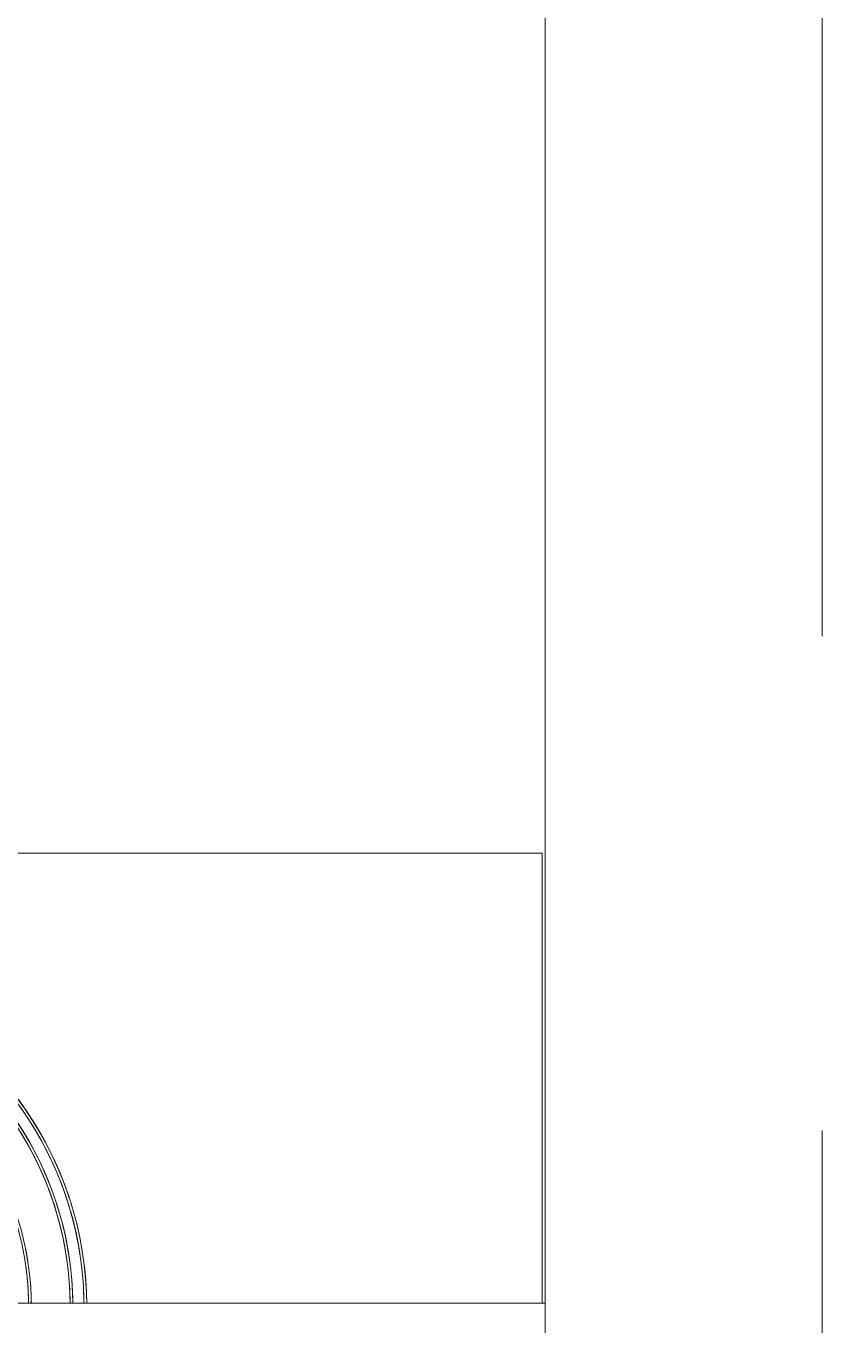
# Model space of a CAD drawing. Header units: millimetres. Extents: x -2100 to 124761, y -10432 to 93550.
# Drawn here: x 26275 to 26850, y 55184 to 56123 of the extents above; entities that cross this region are included whole.
import ezdxf

# ---------------------------------------------------------------- set-up
doc = ezdxf.new("R2010")
doc.units = ezdxf.units.MM
doc.linetypes.add('Centre', pattern=[31.75, 6.35, -4.7625, 15.875, -4.7625])
for name, color, linetype, lineweight in [('M-EQPM', 44, 'Continuous', 5), ('NET-THAY', 2, 'Continuous', 9), ('TRUC', 225, 'Continuous', 5)]:
    doc.layers.add(name, color=color, linetype=linetype, lineweight=lineweight)

# ---------------------------------------------------------------- blocks, each defined once
blk = doc.blocks.new('ALB-AC MAY LANH - Generic _Without Brackets_-1836009-MẶT ĐỨNG TRỤC A-Q')
at = {"layer": 'M-EQPM'}
for p, q in [((25777.83, 22525), (26647.83, 22525)), ((26647.83, 22525), (26647.83, 22200))]:
    blk.add_line(p, q, dxfattribs=at)
at = {"layer": 'M-EQPM', "flags": 128}
for points in [[(26318.78, 22200), (26318.63, 22207.54), (26318.03, 22217.56), (26317.02, 22227.55), (26315.62, 22237.49), (26313.83, 22247.37), (26311.63, 22257.16), (26309.05, 22266.87), (26306.09, 22276.46), (26302.74, 22285.92), (26299.01, 22295.24), (26294.92, 22304.41), (26290.46, 22313.41), (26285.65, 22322.22), (26280.49, 22330.83), (26274.99, 22339.23), (26269.15, 22347.4)], [(26318.78, 22200), (26318.63, 22207.54), (26318.03, 22217.56), (26317.02, 22227.55), (26315.62, 22237.49), (26313.83, 22247.37), (26311.63, 22257.16), (26309.05, 22266.87), (26306.09, 22276.46), (26302.74, 22285.92), (26299.01, 22295.24), (26294.92, 22304.41), (26290.46, 22313.41), (26285.65, 22322.22), (26280.49, 22330.83), (26274.99, 22339.23), (26269.15, 22347.4)], [(26318.78, 22200), (26318.63, 22207.54), (26318.03, 22217.56), (26317.02, 22227.55), (26315.62, 22237.49), (26313.83, 22247.37), (26311.63, 22257.16), (26309.05, 22266.87), (26306.09, 22276.46), (26302.74, 22285.92), (26299.01, 22295.24), (26294.92, 22304.41), (26290.46, 22313.41), (26285.65, 22322.22), (26280.49, 22330.83), (26274.99, 22339.23), (26269.15, 22347.4)], [(26318.78, 22200), (26318.63, 22207.54), (26318.03, 22217.56), (26317.02, 22227.55), (26315.62, 22237.49), (26313.83, 22247.37), (26311.63, 22257.16), (26309.05, 22266.87), (26306.09, 22276.46), (26302.74, 22285.92), (26299.01, 22295.24), (26294.92, 22304.41), (26290.46, 22313.41), (26285.65, 22322.22), (26280.49, 22330.83), (26274.99, 22339.23), (26269.15, 22347.4)], [(26318.78, 22200), (26318.63, 22207.54), (26318.03, 22217.56), (26317.02, 22227.55), (26315.62, 22237.49), (26313.83, 22247.37), (26311.63, 22257.16), (26309.05, 22266.87), (26306.09, 22276.46), (26302.74, 22285.92), (26299.01, 22295.24), (26294.92, 22304.41), (26290.46, 22313.41), (26285.65, 22322.22), (26280.49, 22330.83), (26274.99, 22339.23), (26269.15, 22347.4)], [(26318.78, 22200), (26318.63, 22207.54), (26318.03, 22217.56), (26317.02, 22227.55), (26315.62, 22237.49), (26313.83, 22247.37), (26311.63, 22257.16), (26309.05, 22266.87), (26306.09, 22276.46), (26302.74, 22285.92), (26299.01, 22295.24), (26294.92, 22304.41), (26290.46, 22313.41), (26285.65, 22322.22), (26280.49, 22330.83), (26274.99, 22339.23), (26269.15, 22347.4)], [(26318.78, 22200), (26318.63, 22207.54), (26318.03, 22217.56), (26317.02, 22227.55), (26315.62, 22237.49), (26313.83, 22247.37), (26311.63, 22257.16), (26309.05, 22266.87), (26306.09, 22276.46), (26302.74, 22285.92), (26299.01, 22295.24), (26294.92, 22304.41), (26290.46, 22313.41), (26285.65, 22322.22), (26280.49, 22330.83), (26274.99, 22339.23), (26269.15, 22347.4)], [(26318.78, 22200), (26318.63, 22207.54), (26318.03, 22217.56), (26317.02, 22227.55), (26315.62, 22237.49), (26313.83, 22247.37), (26311.63, 22257.16), (26309.05, 22266.87), (26306.09, 22276.46), (26302.74, 22285.92), (26299.01, 22295.24), (26294.92, 22304.41), (26290.46, 22313.41), (26285.65, 22322.22), (26280.49, 22330.83), (26274.99, 22339.23), (26269.15, 22347.4)], [(26270.25, 22342.5), (26275.89, 22334.29), (26281.19, 22325.86), (26286.16, 22317.22), (26290.77, 22308.4), (26295.03, 22299.39), (26298.92, 22290.23), (26302.44, 22280.91), (26305.59, 22271.46), (26308.36, 22261.9), (26310.74, 22252.23), (26312.73, 22242.47), (26314.34, 22232.64), (26315.54, 22222.75), (26316.36, 22212.83), (26316.77, 22202.88), (26316.8, 22200)], [(26308.78, 22200), (26308.64, 22207.14), (26308.06, 22216.76), (26307.1, 22226.35), (26305.75, 22235.9), (26304.02, 22245.38), (26301.92, 22254.79), (26299.44, 22264.1), (26296.59, 22273.31), (26293.38, 22282.4), (26289.8, 22291.35), (26285.87, 22300.15), (26281.59, 22308.79), (26276.97, 22317.25), (26272.02, 22325.52)], [(26272.62, 22320.7), (26277.39, 22312.42), (26281.82, 22303.94), (26285.9, 22295.3), (26289.64, 22286.5), (26293.02, 22277.56), (26296.04, 22268.49), (26298.7, 22259.31), (26300.98, 22250.03), (26302.9, 22240.66), (26304.44, 22231.23), (26305.6, 22221.74), (26306.38, 22212.21), (26306.77, 22202.66), (26306.8, 22200)], [(26278.78, 22200), (26278.66, 22205.94), (26278.15, 22214.36), (26277.31, 22222.76), (26276.13, 22231.12), (26274.62, 22239.42)], [(26274.74, 22226.99), (26275.75, 22218.7), (26276.43, 22210.36), (26276.78, 22202.01)], [(26270.25, 22342.5), (26275.89, 22334.29), (26281.19, 22325.86), (26286.16, 22317.22), (26290.77, 22308.4), (26295.03, 22299.39), (26298.92, 22290.23), (26302.44, 22280.91), (26305.59, 22271.46), (26308.36, 22261.9), (26310.74, 22252.23), (26312.73, 22242.47), (26314.34, 22232.64), (26315.54, 22222.75), (26316.36, 22212.83), (26316.77, 22202.88), (26316.8, 22200)], [(26270.25, 22342.5), (26275.89, 22334.29), (26281.19, 22325.86), (26286.16, 22317.22), (26290.77, 22308.4), (26295.03, 22299.39), (26298.92, 22290.23), (26302.44, 22280.91), (26305.59, 22271.46), (26308.36, 22261.9), (26310.74, 22252.23), (26312.73, 22242.47), (26314.34, 22232.64), (26315.54, 22222.75), (26316.36, 22212.83), (26316.77, 22202.88), (26316.8, 22200)], [(26270.25, 22342.5), (26275.89, 22334.29), (26281.19, 22325.86), (26286.16, 22317.22), (26290.77, 22308.4), (26295.03, 22299.39), (26298.92, 22290.23), (26302.44, 22280.91), (26305.59, 22271.46), (26308.36, 22261.9), (26310.74, 22252.23), (26312.73, 22242.47), (26314.34, 22232.64), (26315.54, 22222.75), (26316.36, 22212.83), (26316.77, 22202.88), (26316.8, 22200)], [(26270.25, 22342.5), (26275.89, 22334.29), (26281.19, 22325.86), (26286.16, 22317.22), (26290.77, 22308.4), (26295.03, 22299.39), (26298.92, 22290.23), (26302.44, 22280.91), (26305.59, 22271.46), (26308.36, 22261.9), (26310.74, 22252.23), (26312.73, 22242.47), (26314.34, 22232.64), (26315.54, 22222.75), (26316.36, 22212.83), (26316.77, 22202.88), (26316.8, 22200)], [(26270.25, 22342.5), (26275.89, 22334.29), (26281.19, 22325.86), (26286.16, 22317.22), (26290.77, 22308.4), (26295.03, 22299.39), (26298.92, 22290.23), (26302.44, 22280.91), (26305.59, 22271.46), (26308.36, 22261.9), (26310.74, 22252.23), (26312.73, 22242.47), (26314.34, 22232.64), (26315.54, 22222.75), (26316.36, 22212.83), (26316.77, 22202.88), (26316.8, 22200)], [(26270.25, 22342.5), (26275.89, 22334.29), (26281.19, 22325.86), (26286.16, 22317.22), (26290.77, 22308.4), (26295.03, 22299.39), (26298.92, 22290.23), (26302.44, 22280.91), (26305.59, 22271.46), (26308.36, 22261.9), (26310.74, 22252.23), (26312.73, 22242.47), (26314.34, 22232.64), (26315.54, 22222.75), (26316.36, 22212.83), (26316.77, 22202.88), (26316.8, 22200)], [(26270.25, 22342.5), (26275.89, 22334.29), (26281.19, 22325.86), (26286.16, 22317.22), (26290.77, 22308.4), (26295.03, 22299.39), (26298.92, 22290.23), (26302.44, 22280.91), (26305.59, 22271.46), (26308.36, 22261.9), (26310.74, 22252.23), (26312.73, 22242.47), (26314.34, 22232.64), (26315.54, 22222.75), (26316.36, 22212.83), (26316.77, 22202.88), (26316.8, 22200)]]:
    blk.add_lwpolyline(points, dxfattribs=at)
at = {"layer": 'M-EQPM'}
for radius, start, end in [(249, 0.58012, 179.41988), (249, 0.58012, 179.41988), (249, 0.58012, 179.41988), (249, 0.58012, 179.41988), (249, 0.58012, 179.41988), (249, 0.58012, 179.41988), (249, 0.58012, 179.41988), (249, 0.58012, 179.41988), (239, 0.60439, 179.39561), (241, 20.91192, 159.08808), (251, 0.57549, 59.55695), (251, 0.57549, 59.55695), (251, 0.57549, 59.55695), (251, 0.57549, 59.55695), (251, 0.57549, 59.55695), (251, 0.57549, 59.55695), (251, 0.57549, 59.55695), (251, 0.57549, 59.55695), (209, 0.69207, 179.30793), (211, 8.85525, 73.11737), (241, 20.91192, 44.76176), (239, 6.42857, 44.75976), (241, 5.63548, 18.69573), (241, 5.63548, 18.69573), (211, 0.68551, 5.76561), (241, 0.59937, 5.19586), (241, 0.59937, 5.19586), (239, 0.60439, 3.8357)]:
    blk.add_arc((26067.83, 22197.5), radius, start, end, dxfattribs=at)
blk = doc.blocks.new('A$C26D738F4')
at = {"layer": 'NET-THAY'}
blk.add_line((20086.84, -300), (21036.84, -300), dxfattribs=at)
blk.add_lwpolyline([(20086.84, 50), (20086.84, -2650)], dxfattribs=at)
at = {"layer": 'M-EQPM', "rotation": 180}
blk.add_blockref('ALB-AC MAY LANH - Generic _Without Brackets_-1836009-MẶT ĐỨNG TRỤC A-Q', (46736.78, 21900), dxfattribs=at)

msp = doc.modelspace()

# ---------------------------------------------------------------- linework, layer by layer
at = {"layer": 'TRUC', "linetype": 'Centre', "ltscale": 75}
msp.add_line((26849.94, -3849.29), (26849.94, 93540.4), dxfattribs=at)

# ---------------------------------------------------------------- block references
at = {"layer": 'NET-THAY', "rotation": 180}
msp.add_blockref('A$C26D738F4', (46736.78, 54900), dxfattribs=at)

doc.saveas('drawing.dxf')
